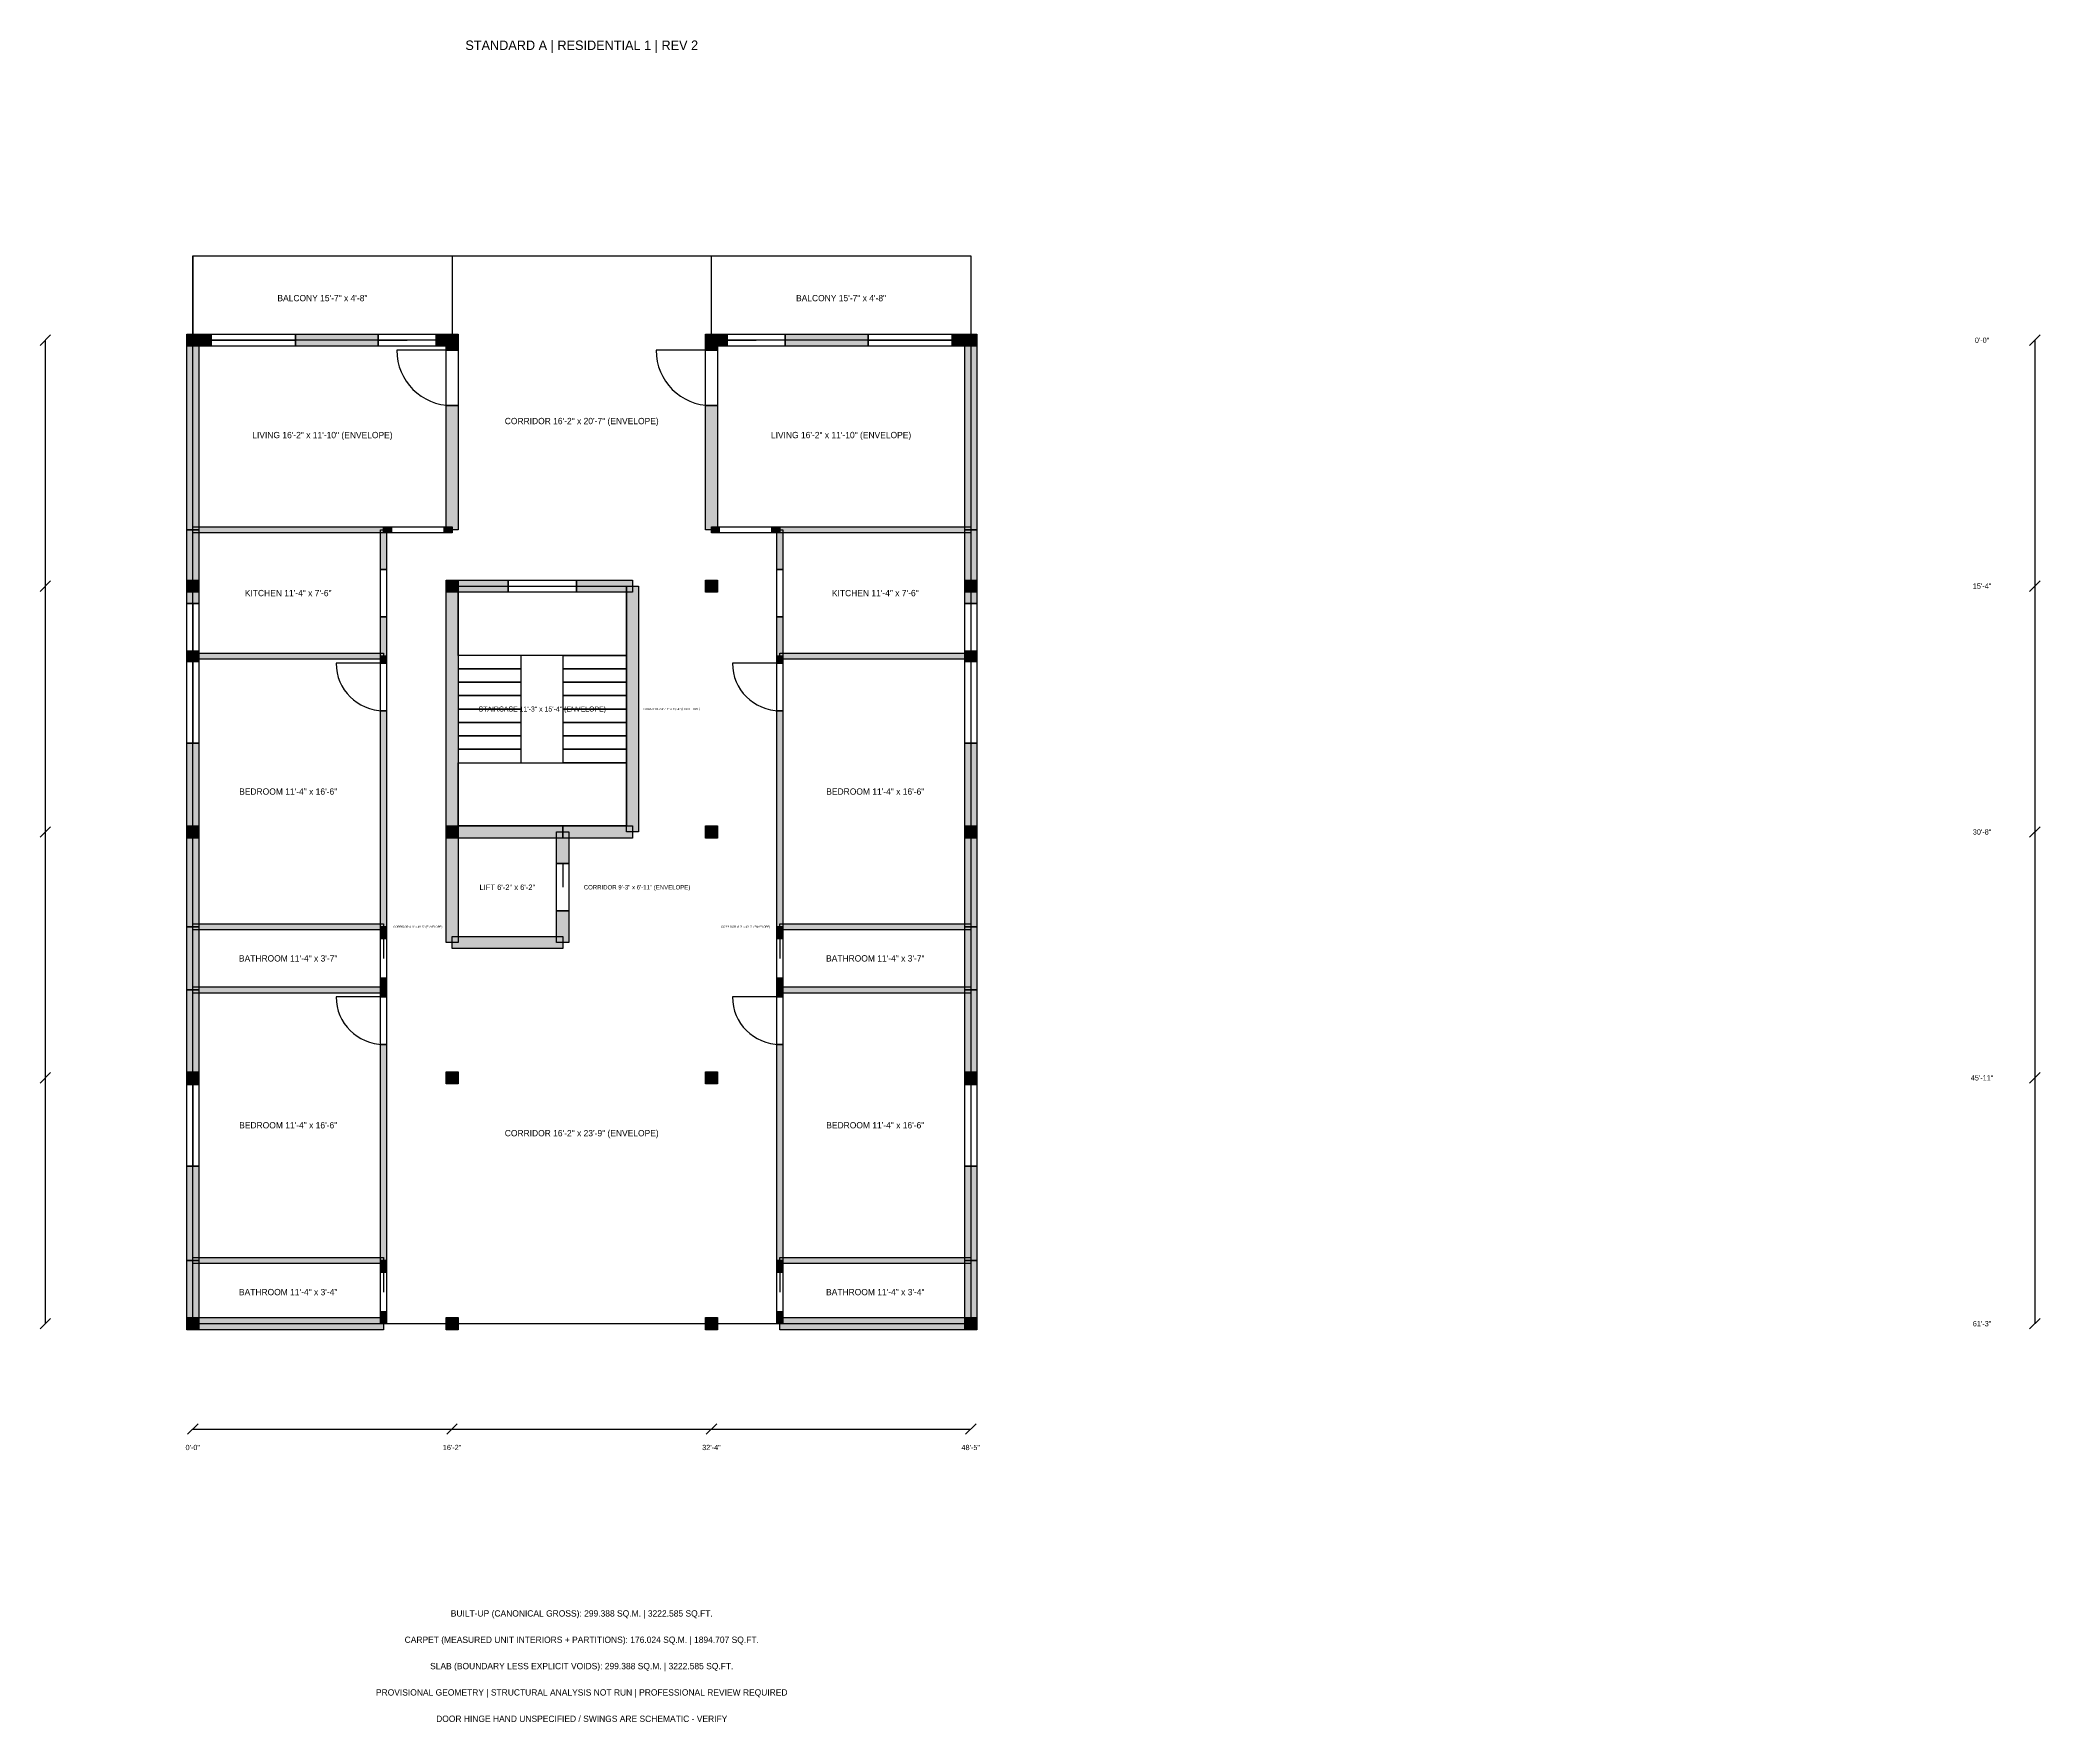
# Model space of a CAD drawing. Header units: millimetres. Extents: x -2389 to 167630, y -30947 to 985.
# Drawn here: x 36485 to 74455, y -30947 to 985 of the extents above; entities that cross this region are included whole.
import ezdxf
from ezdxf.enums import TextEntityAlignment as Align

# ---------------------------------------------------------------- set-up
doc = ezdxf.new("R2010")
doc.units = ezdxf.units.MM
for name, color, linetype in [('A-ANNO-DIMS', 7, 'Continuous'), ('A-ANNO-TEXT', 1, 'Continuous'), ('A-DOOR', 2, 'Continuous'), ('A-FLOR-BALC', 3, 'Continuous'), ('A-GUARD', 32, 'Continuous'), ('A-SLAB', 9, 'Continuous'), ('A-STAIR', 8, 'Continuous'), ('A-WALL-EXTR', 11, 'Continuous'), ('A-WALL-INTR', 252, 'Continuous'), ('A-WIND', 2, 'Continuous'), ('S-COLS', 5, 'Continuous')]:
    doc.layers.add(name, color=color, linetype=linetype)
doc.styles.add('ARGON_RESIDENTIAL', font='txt')

msp = doc.modelspace()

# ---------------------------------------------------------------- linework, layer by layer
at = {"layer": 'A-ANNO-DIMS'}
for p, q in [((36485, -4815), (36685, -4615)), ((36585, -4715), (36585, -9382)), ((74255, -4815), (74455, -4615)), ((74355, -4715), (74355, -9382)), ((36485, -9482), (36685, -9282)), ((36585, -9382), (36585, -14050)), ((74255, -9482), (74455, -9282)), ((74355, -9382), (74355, -14050)), ((36485, -14150), (36685, -13950)), ((74255, -14150), (74455, -13950)), ((36585, -14050), (36585, -18718)), ((74355, -14050), (74355, -18718)), ((36485, -18818), (36685, -18618)), ((36585, -18718), (36585, -23385)), ((74255, -18818), (74455, -18618)), ((74355, -18718), (74355, -23385)), ((36485, -23485), (36685, -23285)), ((74255, -23485), (74455, -23285)), ((39285, -25485), (39485, -25285)), ((39385, -25385), (44308, -25385)), ((44208, -25485), (44408, -25285)), ((44308, -25385), (49232, -25385)), ((49132, -25485), (49332, -25285)), ((49232, -25385), (54155, -25385)), ((54055, -25485), (54255, -25285))]:
    msp.add_line(p, q, dxfattribs=at)
at = {"layer": 'A-DOOR'}
for p, q in [((42908, -4715), (43458, -4715)), ((44308, -4905), (43258, -4905)), ((49232, -4905), (48182, -4905)), ((49532, -4715), (50082, -4715)), ((43008, -10848), (42108, -10848)), ((50532, -10848), (49632, -10848)), ((46408, -14650), (46408, -15100)), ((43008, -16075), (43008, -16450)), ((50532, -16075), (50532, -16450)), ((43008, -17182), (42108, -17182)), ((50532, -17182), (49632, -17182)), ((43008, -22410), (43008, -22785)), ((50532, -22410), (50532, -22785))]:
    msp.add_line(p, q, dxfattribs=at)
for points in [[(42908, -4600), (44008, -4600), (44008, -4830), (42908, -4830)], [(44423, -4905), (44423, -5955), (44193, -5955), (44193, -4905)], [(49347, -4905), (49347, -5955), (49117, -5955), (49117, -4905)], [(49532, -4600), (50632, -4600), (50632, -4830), (49532, -4830)], [(43158, -8258), (44158, -8258), (44158, -8372), (43158, -8372)], [(49382, -8258), (50382, -8258), (50382, -8372), (49382, -8372)], [(43066, -9065), (43066, -9965), (42951, -9965), (42951, -9065)], [(50589, -9065), (50589, -9965), (50474, -9965), (50474, -9065)], [(45370, -9268), (46670, -9268), (46670, -9498), (45370, -9498)], [(43066, -10848), (43066, -11748), (42951, -11748), (42951, -10848)], [(50589, -10848), (50589, -11748), (50474, -11748), (50474, -10848)], [(46523, -14650), (46523, -15550), (46293, -15550), (46293, -14650)], [(43066, -16075), (43066, -16825), (42951, -16825), (42951, -16075)], [(50589, -16075), (50589, -16825), (50474, -16825), (50474, -16075)], [(43066, -17182), (43066, -18082), (42951, -18082), (42951, -17182)], [(50589, -17182), (50589, -18082), (50474, -18082), (50474, -17182)], [(43066, -22410), (43066, -23160), (42951, -23160), (42951, -22410)], [(50589, -22410), (50589, -23160), (50474, -23160), (50474, -22410)]]:
    msp.add_lwpolyline(points, close=True, dxfattribs=at)
for centre, radius in [((44308, -4905), 1050), ((49232, -4905), 1050), ((43008, -10848), 900), ((50532, -10848), 900), ((43008, -17182), 900), ((50532, -17182), 900)]:
    msp.add_arc(centre, radius, 180, -90, dxfattribs=at)
at = {"layer": 'A-FLOR-BALC'}
for points in [[(39385, -3115), (44308, -3115), (44308, -4715), (39385, -4715)], [(49232, -3115), (54155, -3115), (54155, -4715), (49232, -4715)]]:
    msp.add_lwpolyline(points, close=True, dxfattribs=at)
at = {"layer": 'A-GUARD'}
for p, q in [((39385, -3115), (44308, -3115)), ((39385, -3115), (39385, -4715)), ((49232, -3115), (54155, -3115)), ((54155, -3115), (54155, -4715))]:
    msp.add_line(p, q, dxfattribs=at)
at = {"layer": 'A-SLAB'}
msp.add_lwpolyline([(39385, -3115), (54155, -3115), (54155, -23385), (39385, -23385)], close=True, dxfattribs=at)
at = {"layer": 'A-STAIR'}
for points in [[(44423, -9382), (47617, -9382), (47617, -10698), (44423, -10698)], [(45623, -10698), (44423, -10698), (44423, -10952), (45623, -10952)], [(45623, -10952), (44423, -10952), (44423, -11207), (45623, -11207)], [(47617, -10952), (46417, -10952), (46417, -10698), (47617, -10698)], [(47617, -11207), (46417, -11207), (46417, -10952), (47617, -10952)], [(45623, -11207), (44423, -11207), (44423, -11462), (45623, -11462)], [(47617, -11462), (46417, -11462), (46417, -11207), (47617, -11207)], [(45623, -11462), (44423, -11462), (44423, -11716), (45623, -11716)], [(45623, -11716), (44423, -11716), (44423, -11971), (45623, -11971)], [(47617, -11716), (46417, -11716), (46417, -11462), (47617, -11462)], [(47617, -11971), (46417, -11971), (46417, -11716), (47617, -11716)], [(45623, -11971), (44423, -11971), (44423, -12226), (45623, -12226)], [(47617, -12226), (46417, -12226), (46417, -11971), (47617, -11971)], [(45623, -12226), (44423, -12226), (44423, -12480), (45623, -12480)], [(45623, -12480), (44423, -12480), (44423, -12735), (45623, -12735)], [(47617, -12480), (46417, -12480), (46417, -12226), (47617, -12226)], [(47617, -12735), (46417, -12735), (46417, -12480), (47617, -12480)], [(44423, -12735), (47617, -12735), (47617, -13935), (44423, -13935)]]:
    msp.add_lwpolyline(points, close=True, dxfattribs=at)
at = {"layer": 'A-WALL-EXTR'}
for points in [[(39500, -4715), (39500, -8315), (39270, -8315), (39270, -4715)], [(39385, -4600), (39735, -4600), (39735, -4830), (39385, -4830)], [(41335, -4600), (42908, -4600), (42908, -4830), (41335, -4830)], [(44008, -4600), (44308, -4600), (44308, -4830), (44008, -4830)], [(44423, -4715), (44423, -4905), (44193, -4905), (44193, -4715)], [(49347, -4715), (49347, -4905), (49117, -4905), (49117, -4715)], [(49232, -4600), (49532, -4600), (49532, -4830), (49232, -4830)], [(50632, -4600), (52205, -4600), (52205, -4830), (50632, -4830)], [(53805, -4600), (54155, -4600), (54155, -4830), (53805, -4830)], [(54270, -4715), (54270, -8315), (54040, -8315), (54040, -4715)], [(44423, -5955), (44423, -8315), (44193, -8315), (44193, -5955)], [(49347, -5955), (49347, -8315), (49117, -8315), (49117, -5955)], [(39500, -8315), (39500, -9715), (39270, -9715), (39270, -8315)], [(54270, -8315), (54270, -9715), (54040, -9715), (54040, -8315)], [(44423, -9382), (44423, -14050), (44193, -14050), (44193, -9382)], [(39500, -10615), (39500, -10715), (39270, -10715), (39270, -10615)], [(54270, -10615), (54270, -10715), (54040, -10715), (54040, -10615)], [(39500, -10715), (39500, -10815), (39270, -10815), (39270, -10715)], [(54270, -10715), (54270, -10815), (54040, -10815), (54040, -10715)], [(39500, -12365), (39500, -15850), (39270, -15850), (39270, -12365)], [(54270, -12365), (54270, -15850), (54040, -15850), (54040, -12365)], [(44423, -14050), (44423, -16150), (44193, -16150), (44193, -14050)], [(39500, -15850), (39500, -17050), (39270, -17050), (39270, -15850)], [(54270, -15850), (54270, -17050), (54040, -17050), (54040, -15850)], [(39500, -17050), (39500, -18842), (39270, -18842), (39270, -17050)], [(54270, -17050), (54270, -18842), (54040, -18842), (54040, -17050)], [(39500, -20393), (39500, -22185), (39270, -22185), (39270, -20393)], [(54270, -20393), (54270, -22185), (54040, -22185), (54040, -20393)], [(39500, -22185), (39500, -23385), (39270, -23385), (39270, -22185)], [(54270, -22185), (54270, -23385), (54040, -23385), (54040, -22185)], [(39385, -23270), (43008, -23270), (43008, -23500), (39385, -23500)], [(50532, -23270), (54155, -23270), (54155, -23500), (50532, -23500)]]:
    msp.add_lwpolyline(points, close=True, dxfattribs=at)
for points in [[(39500, -4715), (39500, -8315), (39270, -4715), (39270, -8315)], [(39385, -4600), (39735, -4600), (39385, -4830), (39735, -4830)], [(41335, -4600), (42908, -4600), (41335, -4830), (42908, -4830)], [(44008, -4600), (44308, -4600), (44008, -4830), (44308, -4830)], [(44423, -4715), (44423, -4905), (44193, -4715), (44193, -4905)], [(49347, -4715), (49347, -4905), (49117, -4715), (49117, -4905)], [(49232, -4600), (49532, -4600), (49232, -4830), (49532, -4830)], [(50632, -4600), (52205, -4600), (50632, -4830), (52205, -4830)], [(53805, -4600), (54155, -4600), (53805, -4830), (54155, -4830)], [(54270, -4715), (54270, -8315), (54040, -4715), (54040, -8315)], [(44423, -5955), (44423, -8315), (44193, -5955), (44193, -8315)], [(49347, -5955), (49347, -8315), (49117, -5955), (49117, -8315)], [(39500, -8315), (39500, -9715), (39270, -8315), (39270, -9715)], [(54270, -8315), (54270, -9715), (54040, -8315), (54040, -9715)], [(44423, -9382), (44423, -14050), (44193, -9382), (44193, -14050)], [(39500, -10615), (39500, -10715), (39270, -10615), (39270, -10715)], [(54270, -10615), (54270, -10715), (54040, -10615), (54040, -10715)], [(39500, -10715), (39500, -10815), (39270, -10715), (39270, -10815)], [(54270, -10715), (54270, -10815), (54040, -10715), (54040, -10815)], [(39500, -12365), (39500, -15850), (39270, -12365), (39270, -15850)], [(54270, -12365), (54270, -15850), (54040, -12365), (54040, -15850)], [(44423, -14050), (44423, -16150), (44193, -14050), (44193, -16150)], [(39500, -15850), (39500, -17050), (39270, -15850), (39270, -17050)], [(54270, -15850), (54270, -17050), (54040, -15850), (54040, -17050)], [(39500, -17050), (39500, -18842), (39270, -17050), (39270, -18842)], [(54270, -17050), (54270, -18842), (54040, -17050), (54040, -18842)], [(39500, -20393), (39500, -22185), (39270, -20393), (39270, -22185)], [(54270, -20393), (54270, -22185), (54040, -20393), (54040, -22185)], [(39500, -22185), (39500, -23385), (39270, -22185), (39270, -23385)], [(54270, -22185), (54270, -23385), (54040, -22185), (54040, -23385)], [(39385, -23270), (43008, -23270), (39385, -23500), (43008, -23500)], [(50532, -23270), (54155, -23270), (50532, -23500), (54155, -23500)]]:
    msp.add_solid(points, dxfattribs=at)
at = {"layer": 'A-WALL-INTR'}
for points in [[(39385, -8258), (43008, -8258), (43008, -8372), (39385, -8372)], [(43066, -8315), (43066, -9065), (42951, -9065), (42951, -8315)], [(43008, -8258), (43158, -8258), (43158, -8372), (43008, -8372)], [(44158, -8258), (44308, -8258), (44308, -8372), (44158, -8372)], [(49232, -8258), (49382, -8258), (49382, -8372), (49232, -8372)], [(50382, -8258), (50532, -8258), (50532, -8372), (50382, -8372)], [(50589, -8315), (50589, -9065), (50474, -9065), (50474, -8315)], [(50532, -8258), (54155, -8258), (54155, -8372), (50532, -8372)], [(44308, -9268), (45370, -9268), (45370, -9498), (44308, -9498)], [(46670, -9268), (47732, -9268), (47732, -9498), (46670, -9498)], [(47847, -9382), (47847, -14050), (47617, -14050), (47617, -9382)], [(43066, -9965), (43066, -10715), (42951, -10715), (42951, -9965)], [(50589, -9965), (50589, -10715), (50474, -10715), (50474, -9965)], [(39385, -10658), (43008, -10658), (43008, -10772), (39385, -10772)], [(43066, -10715), (43066, -10848), (42951, -10848), (42951, -10715)], [(50589, -10715), (50589, -10848), (50474, -10848), (50474, -10715)], [(50532, -10658), (54155, -10658), (54155, -10772), (50532, -10772)], [(43066, -11748), (43066, -15850), (42951, -15850), (42951, -11748)], [(50589, -11748), (50589, -15850), (50474, -15850), (50474, -11748)], [(44308, -13935), (46408, -13935), (46408, -14165), (44308, -14165)], [(46408, -13935), (47732, -13935), (47732, -14165), (46408, -14165)], [(46523, -14050), (46523, -14650), (46293, -14650), (46293, -14050)], [(46523, -15550), (46523, -16150), (46293, -16150), (46293, -15550)], [(39385, -15792), (43008, -15792), (43008, -15908), (39385, -15908)], [(43066, -15850), (43066, -16075), (42951, -16075), (42951, -15850)], [(50589, -15850), (50589, -16075), (50474, -16075), (50474, -15850)], [(50532, -15792), (54155, -15792), (54155, -15908), (50532, -15908)], [(44308, -16035), (46408, -16035), (46408, -16265), (44308, -16265)], [(39385, -16992), (43008, -16992), (43008, -17108), (39385, -17108)], [(43066, -16825), (43066, -17050), (42951, -17050), (42951, -16825)], [(43066, -17050), (43066, -17182), (42951, -17182), (42951, -17050)], [(50589, -16825), (50589, -17050), (50474, -17050), (50474, -16825)], [(50589, -17050), (50589, -17182), (50474, -17182), (50474, -17050)], [(50532, -16992), (54155, -16992), (54155, -17108), (50532, -17108)], [(43066, -18082), (43066, -22185), (42951, -22185), (42951, -18082)], [(50589, -18082), (50589, -22185), (50474, -22185), (50474, -18082)], [(39385, -22128), (43008, -22128), (43008, -22242), (39385, -22242)], [(43066, -22185), (43066, -22410), (42951, -22410), (42951, -22185)], [(50589, -22185), (50589, -22410), (50474, -22410), (50474, -22185)], [(50532, -22128), (54155, -22128), (54155, -22242), (50532, -22242)], [(43066, -23160), (43066, -23385), (42951, -23385), (42951, -23160)], [(50589, -23160), (50589, -23385), (50474, -23385), (50474, -23160)]]:
    msp.add_lwpolyline(points, close=True, dxfattribs=at)
for points in [[(39385, -8258), (43008, -8258), (39385, -8372), (43008, -8372)], [(43066, -8315), (43066, -9065), (42951, -8315), (42951, -9065)], [(43008, -8258), (43158, -8258), (43008, -8372), (43158, -8372)], [(44158, -8258), (44308, -8258), (44158, -8372), (44308, -8372)], [(49232, -8258), (49382, -8258), (49232, -8372), (49382, -8372)], [(50382, -8258), (50532, -8258), (50382, -8372), (50532, -8372)], [(50589, -8315), (50589, -9065), (50474, -8315), (50474, -9065)], [(50532, -8258), (54155, -8258), (50532, -8372), (54155, -8372)], [(44308, -9268), (45370, -9268), (44308, -9498), (45370, -9498)], [(46670, -9268), (47732, -9268), (46670, -9498), (47732, -9498)], [(47847, -9382), (47847, -14050), (47617, -9382), (47617, -14050)], [(43066, -9965), (43066, -10715), (42951, -9965), (42951, -10715)], [(50589, -9965), (50589, -10715), (50474, -9965), (50474, -10715)], [(39385, -10658), (43008, -10658), (39385, -10772), (43008, -10772)], [(43066, -10715), (43066, -10848), (42951, -10715), (42951, -10848)], [(50589, -10715), (50589, -10848), (50474, -10715), (50474, -10848)], [(50532, -10658), (54155, -10658), (50532, -10772), (54155, -10772)], [(43066, -11748), (43066, -15850), (42951, -11748), (42951, -15850)], [(50589, -11748), (50589, -15850), (50474, -11748), (50474, -15850)], [(44308, -13935), (46408, -13935), (44308, -14165), (46408, -14165)], [(46408, -13935), (47732, -13935), (46408, -14165), (47732, -14165)], [(46523, -14050), (46523, -14650), (46293, -14050), (46293, -14650)], [(46523, -15550), (46523, -16150), (46293, -15550), (46293, -16150)], [(39385, -15792), (43008, -15792), (39385, -15908), (43008, -15908)], [(43066, -15850), (43066, -16075), (42951, -15850), (42951, -16075)], [(50589, -15850), (50589, -16075), (50474, -15850), (50474, -16075)], [(50532, -15792), (54155, -15792), (50532, -15908), (54155, -15908)], [(44308, -16035), (46408, -16035), (44308, -16265), (46408, -16265)], [(39385, -16992), (43008, -16992), (39385, -17108), (43008, -17108)], [(43066, -16825), (43066, -17050), (42951, -16825), (42951, -17050)], [(43066, -17050), (43066, -17182), (42951, -17050), (42951, -17182)], [(50589, -16825), (50589, -17050), (50474, -16825), (50474, -17050)], [(50589, -17050), (50589, -17182), (50474, -17050), (50474, -17182)], [(50532, -16992), (54155, -16992), (50532, -17108), (54155, -17108)], [(43066, -18082), (43066, -22185), (42951, -18082), (42951, -22185)], [(50589, -18082), (50589, -22185), (50474, -18082), (50474, -22185)], [(39385, -22128), (43008, -22128), (39385, -22242), (43008, -22242)], [(43066, -22185), (43066, -22410), (42951, -22185), (42951, -22410)], [(50589, -22185), (50589, -22410), (50474, -22185), (50474, -22410)], [(50532, -22128), (54155, -22128), (50532, -22242), (54155, -22242)], [(43066, -23160), (43066, -23385), (42951, -23160), (42951, -23385)], [(50589, -23160), (50589, -23385), (50474, -23160), (50474, -23385)]]:
    msp.add_solid(points, dxfattribs=at)
at = {"layer": 'A-WIND'}
for p, q in [((39735, -4715), (41335, -4715)), ((52205, -4715), (53805, -4715)), ((39385, -9715), (39385, -10615)), ((54155, -9715), (54155, -10615)), ((39385, -10815), (39385, -12365)), ((54155, -10815), (54155, -12365)), ((39385, -18842), (39385, -20393)), ((54155, -18842), (54155, -20393))]:
    msp.add_line(p, q, dxfattribs=at)
for points in [[(39735, -4600), (41335, -4600), (41335, -4830), (39735, -4830)], [(52205, -4600), (53805, -4600), (53805, -4830), (52205, -4830)], [(39500, -9715), (39500, -10615), (39270, -10615), (39270, -9715)], [(54270, -9715), (54270, -10615), (54040, -10615), (54040, -9715)], [(39500, -10815), (39500, -12365), (39270, -12365), (39270, -10815)], [(54270, -10815), (54270, -12365), (54040, -12365), (54040, -10815)], [(39500, -18842), (39500, -20393), (39270, -20393), (39270, -18842)], [(54270, -18842), (54270, -20393), (54040, -20393), (54040, -18842)]]:
    msp.add_lwpolyline(points, close=True, dxfattribs=at)
at = {"layer": 'S-COLS'}
for points in [[(39270, -4600), (39500, -4600), (39500, -4830), (39270, -4830)], [(44193, -4600), (44423, -4600), (44423, -4830), (44193, -4830)], [(49117, -4600), (49347, -4600), (49347, -4830), (49117, -4830)], [(54040, -4600), (54270, -4600), (54270, -4830), (54040, -4830)], [(39270, -9268), (39500, -9268), (39500, -9498), (39270, -9498)], [(44193, -9268), (44423, -9268), (44423, -9498), (44193, -9498)], [(49117, -9268), (49347, -9268), (49347, -9498), (49117, -9498)], [(54040, -9268), (54270, -9268), (54270, -9498), (54040, -9498)], [(39270, -13935), (39500, -13935), (39500, -14165), (39270, -14165)], [(44193, -13935), (44423, -13935), (44423, -14165), (44193, -14165)], [(49117, -13935), (49347, -13935), (49347, -14165), (49117, -14165)], [(54040, -13935), (54270, -13935), (54270, -14165), (54040, -14165)], [(39270, -18602), (39500, -18602), (39500, -18832), (39270, -18832)], [(44193, -18602), (44423, -18602), (44423, -18832), (44193, -18832)], [(49117, -18602), (49347, -18602), (49347, -18832), (49117, -18832)], [(54040, -18602), (54270, -18602), (54270, -18832), (54040, -18832)], [(39270, -23270), (39500, -23270), (39500, -23500), (39270, -23500)], [(44193, -23270), (44423, -23270), (44423, -23500), (44193, -23500)], [(49117, -23270), (49347, -23270), (49347, -23500), (49117, -23500)], [(54040, -23270), (54270, -23270), (54270, -23500), (54040, -23500)]]:
    msp.add_lwpolyline(points, close=True, dxfattribs=at)
for points in [[(39270, -4600), (39500, -4600), (39270, -4830), (39500, -4830)], [(44193, -4600), (44423, -4600), (44193, -4830), (44423, -4830)], [(49117, -4600), (49347, -4600), (49117, -4830), (49347, -4830)], [(54040, -4600), (54270, -4600), (54040, -4830), (54270, -4830)], [(39270, -9268), (39500, -9268), (39270, -9498), (39500, -9498)], [(44193, -9268), (44423, -9268), (44193, -9498), (44423, -9498)], [(49117, -9268), (49347, -9268), (49117, -9498), (49347, -9498)], [(54040, -9268), (54270, -9268), (54040, -9498), (54270, -9498)], [(39270, -13935), (39500, -13935), (39270, -14165), (39500, -14165)], [(44193, -13935), (44423, -13935), (44193, -14165), (44423, -14165)], [(49117, -13935), (49347, -13935), (49117, -14165), (49347, -14165)], [(54040, -13935), (54270, -13935), (54040, -14165), (54270, -14165)], [(39270, -18602), (39500, -18602), (39270, -18832), (39500, -18832)], [(44193, -18602), (44423, -18602), (44193, -18832), (44423, -18832)], [(49117, -18602), (49347, -18602), (49117, -18832), (49347, -18832)], [(54040, -18602), (54270, -18602), (54040, -18832), (54270, -18832)], [(39270, -23270), (39500, -23270), (39270, -23500), (39500, -23500)], [(44193, -23270), (44423, -23270), (44193, -23500), (44423, -23500)], [(49117, -23270), (49347, -23270), (49117, -23500), (49347, -23500)], [(54040, -23270), (54270, -23270), (54040, -23500), (54270, -23500)]]:
    msp.add_solid(points, dxfattribs=at)

# ---------------------------------------------------------------- texts
at = {"layer": 'A-ANNO-DIMS', "style": 'ARGON_RESIDENTIAL'}
for s, p in [('0\'-0"', (73355, -4715)), ('15\'-4"', (73355, -9382)), ('30\'-8"', (73355, -14050)), ('45\'-11"', (73355, -18718)), ('61\'-3"', (73355, -23385)), ('0\'-0"', (39385, -25735)), ('16\'-2"', (44308, -25735)), ('32\'-4"', (49232, -25735)), ('48\'-5"', (54155, -25735))]:
    msp.add_text(s, height=100, dxfattribs=at).set_placement(p, align=Align.MIDDLE_CENTER)
at = {"layer": 'A-ANNO-TEXT', "style": 'ARGON_RESIDENTIAL'}
for s, height, p in [('STANDARD A | RESIDENTIAL 1 | REV 2', 180, (46770, 885)), ('BALCONY 15\'-7" x 4\'-8"', 120, (41847, -3915)), ('BALCONY 15\'-7" x 4\'-8"', 120, (51693, -3915)), ('LIVING 16\'-2" x 11\'-10" (ENVELOPE)', 120, (41847, -6515)), ('CORRIDOR 16\'-2" x 20\'-7" (ENVELOPE)', 120, (46770, -6249)), ('LIVING 16\'-2" x 11\'-10" (ENVELOPE)', 120, (51693, -6515)), ('KITCHEN 11\'-4" x 7\'-6"', 120, (41197, -9515)), ('KITCHEN 11\'-4" x 7\'-6"', 120, (52343, -9515)), ('STAIRCASE 11\'-3" x 15\'-4" (ENVELOPE)', 95.09, (46020, -11716)), ('CORRIDOR 4\'-11" x 15\'-4" (ENVELOPE)', 42.86, (48482, -11716)), ('BEDROOM 11\'-4" x 16\'-6"', 120, (41197, -13283)), ('BEDROOM 11\'-4" x 16\'-6"', 120, (52343, -13283)), ('LIFT 6\'-2" x 6\'-2"', 103.89, (45358, -15100)), ('CORRIDOR 9\'-3" x 6\'-11" (ENVELOPE)', 83.04, (47820, -15100)), ('CORRIDOR 4\'-3" x 49\'-5" (ENVELOPE)', 38.24, (43658, -15850)), ('CORRIDOR 4\'-3" x 49\'-5" (ENVELOPE)', 38.24, (49882, -15850)), ('BATHROOM 11\'-4" x 3\'-7"', 120, (41197, -16450)), ('BATHROOM 11\'-4" x 3\'-7"', 120, (52343, -16450)), ('BEDROOM 11\'-4" x 16\'-6"', 120, (41197, -19618)), ('CORRIDOR 16\'-2" x 23\'-9" (ENVELOPE)', 120, (46770, -19768)), ('BEDROOM 11\'-4" x 16\'-6"', 120, (52343, -19618)), ('BATHROOM 11\'-4" x 3\'-4"', 120, (41197, -22785)), ('BATHROOM 11\'-4" x 3\'-4"', 120, (52343, -22785)), ('BUILT-UP (CANONICAL GROSS): 299.388 SQ.M. | 3222.585 SQ.FT.', 120, (46770, -28885)), ('CARPET (MEASURED UNIT INTERIORS + PARTITIONS): 176.024 SQ.M. | 1894.707 SQ.FT.', 120, (46770, -29385)), ('SLAB (BOUNDARY LESS EXPLICIT VOIDS): 299.388 SQ.M. | 3222.585 SQ.FT.', 120, (46770, -29885)), ('PROVISIONAL GEOMETRY | STRUCTURAL ANALYSIS NOT RUN | PROFESSIONAL REVIEW REQUIRED', 120, (46770, -30385)), ('DOOR HINGE HAND UNSPECIFIED / SWINGS ARE SCHEMATIC - VERIFY', 120, (46770, -30885))]:
    msp.add_text(s, height=height, dxfattribs=at).set_placement(p, align=Align.MIDDLE_CENTER)

doc.saveas('drawing.dxf')
